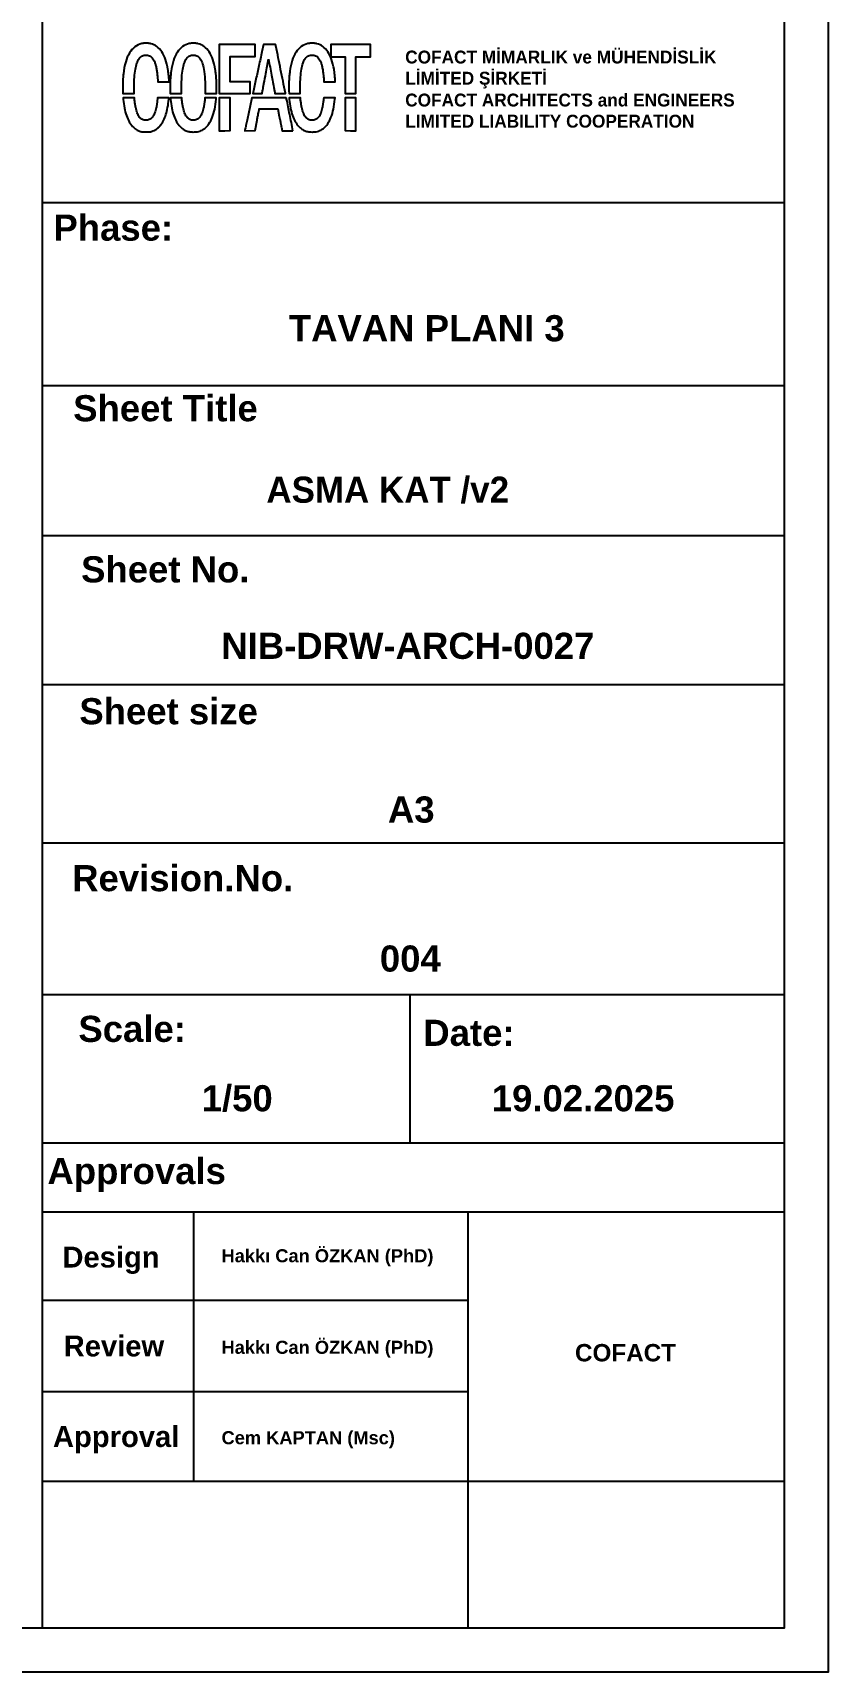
# Model space of a CAD drawing. Header units: millimetres. Extents: x 933584 to 974011, y 4545988 to 4553664.
# Drawn here: x 967239 to 967602, y 4551355 to 4552103 of the extents above; entities that cross this region are included whole.
import ezdxf

# ---------------------------------------------------------------- set-up
doc = ezdxf.new("R2010")
doc.units = ezdxf.units.MM
doc.layers.get('0').update_dxf_attribs({"color": 255})
doc.styles.add('Century Gothic_B_3', font='GOTHICB.TTF', dxfattribs={"height": 4})

msp = doc.modelspace()

# ---------------------------------------------------------------- linework, layer by layer
at = {"color": 0}
for p, q in [((967581.5, 4552025.03), (967243.44, 4552025.03)), ((967243.44, 4551941.75), (967581.5, 4551941.75)), ((967581.5, 4551873.35), (967243.44, 4551873.35)), ((967581.5, 4551805.39), (967243.44, 4551805.39)), ((967581.5, 4551733.17), (967243.44, 4551733.17)), ((967581.5, 4551664.16), (967243.44, 4551664.16)), ((967410.92, 4551664.16), (967410.92, 4551596.44)), ((967581.5, 4551596.44), (967243.44, 4551596.44)), ((967581.5, 4551565.11), (967243.44, 4551565.11)), ((967312.29, 4551565.11), (967312.29, 4551442.35)), ((967437.28, 4551565.11), (967437.28, 4551491.51)), ((967243.45, 4551524.97), (967437.28, 4551524.97)), ((967437.28, 4551491.51), (967437.28, 4551375.4)), ((967243.45, 4551483.26), (967437.28, 4551483.26)), ((967581.5, 4551442.35), (967243.44, 4551442.35))]:
    msp.add_line(p, q, dxfattribs=at)
for points in [[(965501.5, 4552855.4), (967601.5, 4552855.4), (967601.5, 4551355.4), (965501.5, 4551355.4)], [(965521.5, 4552835.4), (967581.5, 4552835.4), (967581.5, 4551375.4), (965521.5, 4551375.4)], [(967324.13, 4552086.03), (967324.13, 4552074.89), (967331.18, 4552074.89), (967338.24, 4552074.89), (967338.24, 4552077.53), (967338.24, 4552080.16), (967333.67, 4552080.16), (967329.1, 4552080.16), (967329.1, 4552085.98), (967329.1, 4552091.8), (967334.81, 4552091.8), (967340.53, 4552091.8), (967340.53, 4552094.48), (967340.53, 4552097.16), (967332.33, 4552097.16), (967324.13, 4552097.16)], [(967374.93, 4552094.33), (967374.93, 4552091.5), (967378.17, 4552091.5), (967381.4, 4552091.5), (967381.4, 4552083.19), (967381.4, 4552074.89), (967383.88, 4552074.89), (967386.37, 4552074.89), (967386.37, 4552083.19), (967386.37, 4552091.5), (967389.65, 4552091.5), (967392.93, 4552091.5), (967392.93, 4552094.33), (967392.93, 4552097.16), (967383.93, 4552097.16), (967374.93, 4552097.16)], [(967324.13, 4552065.4), (967324.13, 4552057.89), (967326.59, 4552057.91), (967329.05, 4552057.94), (967329.07, 4552065.42), (967329.1, 4552072.9), (967326.61, 4552072.9), (967324.13, 4552072.9)], [(967381.42, 4552065.42), (967381.45, 4552057.94), (967383.91, 4552057.91), (967386.37, 4552057.89), (967386.37, 4552065.39), (967386.37, 4552072.9), (967383.88, 4552072.9), (967381.4, 4552072.9)]]:
    msp.add_lwpolyline(points, close=True, dxfattribs=at)
msp.add_lwpolyline([(967243.45, 4552835.41), (967243.45, 4551375.4)], dxfattribs=at)
for points in [[(967288.78, 4552097.65, 0.11064), (967285.68, 4552096.15, 0.089568), (967283.23, 4552093.37, 0.069833), (967281.47, 4552089.25, 0.037138), (967280.43, 4552083.81, 0.013582), (967280.28, 4552082.16, 0.005436), (967280.17, 4552079.9, 0.005261), (967280.1, 4552077.67, 0.017635), (967280.13, 4552076.21), (967280.2, 4552074.89), (967282.75, 4552074.89), (967285.3, 4552074.89), (967285.31, 4552077.9, -0.01557), (967285.46, 4552082.32, -0.027157), (967285.9, 4552085.95, -0.033018), (967286.6, 4552088.8, -0.079442), (967287.57, 4552090.74, -0.009072), (967287.87, 4552091.13, -0.030827), (967288.08, 4552091.37, -0.031813), (967288.32, 4552091.58, -0.010138), (967288.7, 4552091.86, -0.089655), (967289.45, 4552092.22, -0.05192), (967290.45, 4552092.38, -0.051218), (967291.47, 4552092.33, -0.076363), (967292.33, 4552092.06, -0.070873), (967293.13, 4552091.52, -0.052254), (967293.84, 4552090.72, -0.046256), (967294.44, 4552089.69, -0.033841), (967294.93, 4552088.46, -0.02482), (967295.29, 4552087.06, -0.012371), (967295.62, 4552085.26, -0.011745), (967295.88, 4552083.27, -0.011909), (967296.05, 4552081.28), (967296.11, 4552080.16), (967298.68, 4552080.16), (967301.26, 4552080.16), (967301.26, 4552080.59, 0.020953), (967301.22, 4552081.49, 0.004455), (967301.07, 4552083.07, 0.00493), (967300.88, 4552084.7, 0.011284), (967300.7, 4552085.92, 0.038093), (967299.58, 4552090.43, 0.067383), (967297.9, 4552093.87, 0.083303), (967295.67, 4552096.24, 0.099908), (967292.91, 4552097.57, 0.02201), (967292.47, 4552097.67, 0.020762), (967292.02, 4552097.72, 0.015695), (967291.46, 4552097.75, 0.005906), (967290.68, 4552097.75, 0.00548), (967290.07, 4552097.74, 0.006399), (967289.5, 4552097.72, 0.005718), (967289.02, 4552097.69, 0.038226)], [(967310.35, 4552097.65, 0.105194), (967307.39, 4552096.26, 0.087054), (967305.01, 4552093.69, 0.069549), (967303.26, 4552089.93, 0.038701), (967302.16, 4552084.98, 0.014261), (967301.92, 4552082.9, 0.008448), (967301.75, 4552080.4, 0.008433), (967301.67, 4552077.97, 0.018733), (967301.71, 4552076.12), (967301.78, 4552074.89), (967304.33, 4552074.89), (967306.87, 4552074.89), (967306.89, 4552077.9, -0.01557), (967307.04, 4552082.32, -0.027157), (967307.48, 4552085.95, -0.033018), (967308.18, 4552088.8, -0.079442), (967309.15, 4552090.74, -0.009072), (967309.45, 4552091.13, -0.030827), (967309.66, 4552091.37, -0.031813), (967309.89, 4552091.58, -0.010138), (967310.27, 4552091.86, -0.089655), (967311.03, 4552092.22, -0.05192), (967312.02, 4552092.38, -0.051218), (967313.05, 4552092.33, -0.076363), (967313.91, 4552092.06, -0.136443), (967315.41, 4552090.72, -0.067108), (967316.51, 4552088.38, -0.045937), (967317.26, 4552084.94, -0.018323), (967317.67, 4552080.11, -0.004967), (967317.71, 4552079.13, -0.003937), (967317.73, 4552078.07, -0.00398), (967317.74, 4552077.08, -0.009912), (967317.72, 4552076.36), (967317.66, 4552074.89), (967320.23, 4552074.89), (967322.8, 4552074.89), (967322.87, 4552076.16, 0.018366), (967322.9, 4552078.32, 0.009634), (967322.79, 4552081.01, 0.009631), (967322.58, 4552083.71, 0.017297), (967322.28, 4552085.91, 0.038062), (967321.16, 4552090.43, 0.067387), (967319.48, 4552093.87, 0.08333), (967317.24, 4552096.24, 0.099909), (967314.49, 4552097.57, 0.02201), (967314.05, 4552097.67, 0.020762), (967313.59, 4552097.72, 0.015695), (967313.04, 4552097.75, 0.005906), (967312.25, 4552097.75, 0.00548), (967311.65, 4552097.74, 0.006399), (967311.08, 4552097.72, 0.005718), (967310.59, 4552097.69, 0.038226)], [(967346.55, 4552090.58, 0.00001), (967347.91, 4552083.29, 0.000084), (967349.11, 4552076.86, 0.003215), (967349.39, 4552075.41), (967349.49, 4552074.89), (967351.87, 4552074.89, 0.001355), (967352.79, 4552074.89, 0.00226), (967353.55, 4552074.9, 0.000206), (967354.24, 4552074.91, 0.409743), (967354.25, 4552074.93, 0.049641), (967354.25, 4552074.99, 0.000001), (967352.06, 4552085.84, 0.000006), (967349.92, 4552096.52, 0.007694), (967349.83, 4552096.94), (967349.77, 4552097.16), (967347.02, 4552097.16), (967344.26, 4552097.16), (967343.54, 4552093.86, -0.000077), (967342.16, 4552087.49, -0.000085), (967340.82, 4552081.33, -0.000009), (967339.54, 4552075.41, -0.006923), (967339.47, 4552075.12), (967339.42, 4552074.89), (967343.62, 4552074.89, 0.000143), (967343.92, 4552076.47, 0.00034), (967344.17, 4552077.84, 0.000221), (967344.46, 4552079.42, -0.000266), (967345.3, 4552083.92, -0.000578), (967345.95, 4552087.39, -0.000087)], [(967364.45, 4552097.65, 0.105194), (967361.48, 4552096.25, 0.087054), (967359.1, 4552093.69, 0.069549), (967357.35, 4552089.93, 0.038701), (967356.25, 4552084.98, 0.014261), (967356.01, 4552082.9, 0.008448), (967355.84, 4552080.4, 0.008433), (967355.76, 4552077.97, 0.018733), (967355.8, 4552076.12), (967355.87, 4552074.89), (967358.42, 4552074.89), (967360.96, 4552074.89), (967360.98, 4552077.9, -0.01557), (967361.13, 4552082.32, -0.027157), (967361.57, 4552085.95, -0.033018), (967362.27, 4552088.8, -0.079442), (967363.24, 4552090.74, -0.009072), (967363.54, 4552091.13, -0.030827), (967363.75, 4552091.37, -0.031813), (967363.99, 4552091.58, -0.010138), (967364.36, 4552091.86, -0.089655), (967365.12, 4552092.22, -0.05192), (967366.11, 4552092.38, -0.051218), (967367.14, 4552092.33, -0.076363), (967368, 4552092.06, -0.070873), (967368.79, 4552091.52, -0.052254), (967369.5, 4552090.72, -0.046256), (967370.11, 4552089.69, -0.033841), (967370.59, 4552088.46, -0.02482), (967370.96, 4552087.06, -0.012371), (967371.28, 4552085.26, -0.011745), (967371.55, 4552083.27, -0.011909), (967371.71, 4552081.28), (967371.78, 4552080.16), (967374.35, 4552080.16), (967376.92, 4552080.16), (967376.92, 4552080.58, 0.020953), (967376.88, 4552081.49, 0.004455), (967376.73, 4552083.07, 0.00493), (967376.55, 4552084.69, 0.011284), (967376.37, 4552085.92, 0.038093), (967375.25, 4552090.43, 0.067383), (967373.57, 4552093.87, 0.083303), (967371.33, 4552096.24, 0.099908), (967368.58, 4552097.57, 0.02201), (967368.14, 4552097.66, 0.020762), (967367.69, 4552097.72, 0.015695), (967367.13, 4552097.75, 0.005906), (967366.34, 4552097.75, 0.00548), (967365.74, 4552097.74, 0.006399), (967365.17, 4552097.72, 0.005718), (967364.68, 4552097.69, 0.038226)], [(967280.32, 4552072.18, 0.025038), (967280.89, 4552068.23, 0.036131), (967281.81, 4552064.82, 0.041565), (967283.07, 4552062.01, 0.063352), (967284.65, 4552059.85, 0.028049), (967285.46, 4552059.08, 0.034689), (967286.29, 4552058.46, 0.034905), (967287.2, 4552057.97, 0.029004), (967288.23, 4552057.58, 0.021923), (967288.71, 4552057.45, 0.031789), (967289.15, 4552057.38, 0.019677), (967289.72, 4552057.35, 0.003659), (967290.77, 4552057.34, 0.003627), (967291.81, 4552057.35, 0.019229), (967292.37, 4552057.38, 0.031747), (967292.8, 4552057.45, 0.024514), (967293.25, 4552057.57, 0.035022), (967294.42, 4552058.05, 0.037328), (967295.49, 4552058.67, 0.037367), (967296.45, 4552059.45, 0.035245), (967297.31, 4552060.38, 0.053473), (967298.69, 4552062.55, 0.03772), (967299.78, 4552065.23, 0.032588), (967300.59, 4552068.45, 0.021334), (967301.11, 4552072.23), (967301.17, 4552072.9), (967298.59, 4552072.9), (967296, 4552072.9), (967295.94, 4552072.23, -0.0074), (967295.83, 4552071.26, -0.005344), (967295.69, 4552070.18, -0.005411), (967295.53, 4552069.15, -0.010609), (967295.37, 4552068.33, -0.034422), (967294.67, 4552065.87, -0.07643), (967293.74, 4552064.17, -0.102726), (967292.55, 4552063.14, -0.109019), (967291.07, 4552062.69, -0.095932), (967289.46, 4552062.88, -0.113527), (967288.14, 4552063.66, -0.092498), (967287.11, 4552065.08, -0.04608), (967286.34, 4552067.18, -0.017297), (967286.05, 4552068.47, -0.007909), (967285.75, 4552070.18, -0.007223), (967285.51, 4552071.84, -0.03219), (967285.45, 4552072.82, 0.402781), (967285.41, 4552072.85, 0.001238), (967284.7, 4552072.88, 0.005463), (967283.86, 4552072.9, 0.003096), (967282.85, 4552072.9), (967280.26, 4552072.9)], [(967301.9, 4552072.18, 0.025038), (967302.47, 4552068.23, 0.036131), (967303.39, 4552064.82, 0.041565), (967304.65, 4552062.01, 0.063352), (967306.22, 4552059.85, 0.047265), (967307.62, 4552058.62, 0.06438), (967309.09, 4552057.83, 0.06177), (967310.76, 4552057.41, 0.039412), (967312.76, 4552057.32, 0.027569), (967314.18, 4552057.45, 0.048064), (967315.33, 4552057.73, 0.049711), (967316.37, 4552058.22, 0.031882), (967317.48, 4552058.98, 0.081131), (967319.39, 4552061.06, 0.052129), (967320.91, 4552063.98, 0.043307), (967322.01, 4552067.7, 0.026621), (967322.69, 4552072.23), (967322.75, 4552072.9), (967320.16, 4552072.9), (967317.58, 4552072.9), (967317.52, 4552072.23, -0.0074), (967317.41, 4552071.26, -0.005344), (967317.26, 4552070.18, -0.005411), (967317.1, 4552069.15, -0.010609), (967316.95, 4552068.33, -0.034422), (967316.25, 4552065.87, -0.07643), (967315.32, 4552064.17, -0.102726), (967314.13, 4552063.14, -0.109019), (967312.65, 4552062.69, -0.095932), (967311.04, 4552062.88, -0.113527), (967309.72, 4552063.66, -0.092498), (967308.69, 4552065.08, -0.04608), (967307.92, 4552067.18, -0.017297), (967307.62, 4552068.47, -0.007909), (967307.32, 4552070.18, -0.007223), (967307.09, 4552071.84, -0.03219), (967307.02, 4552072.82, 0.402781), (967306.99, 4552072.85, 0.001238), (967306.27, 4552072.88, 0.005463), (967305.44, 4552072.9, 0.003096), (967304.43, 4552072.9), (967301.83, 4552072.9)], [(967357.68, 4552057.89, 0.000023), (967356.19, 4552065.32, 0.000048), (967354.8, 4552072.28, 0.022716), (967354.69, 4552072.73, 0.319618), (967354.54, 4552072.84, 0.005635), (967353.49, 4552072.88, 0.005119), (967351.67, 4552072.9, 0.000404), (967346.81, 4552072.9), (967338.99, 4552072.9), (967337.41, 4552065.57, -0.000063), (967336.79, 4552062.75, -0.000102), (967336.27, 4552060.34, -0.000015), (967335.81, 4552058.2, -0.015408), (967335.73, 4552057.89), (967340.47, 4552057.94), (967341.34, 4552062.66, -0.000258), (967341.68, 4552064.49, -0.000401), (967341.97, 4552066.06, -0.000111), (967342.23, 4552067.44, -0.013635), (967342.27, 4552067.61), (967342.32, 4552067.83), (967346.57, 4552067.83), (967350.82, 4552067.83), (967351.46, 4552064.43, 0.000154), (967351.72, 4552063.01, 0.000145), (967351.99, 4552061.56, 0.000144), (967352.23, 4552060.28, 0.000507), (967352.39, 4552059.46), (967352.69, 4552057.89)], [(967355.99, 4552072.18, 0.025038), (967356.56, 4552068.23, 0.036131), (967357.48, 4552064.82, 0.041565), (967358.74, 4552062.01, 0.063352), (967360.31, 4552059.85, 0.047265), (967361.71, 4552058.62, 0.06438), (967363.18, 4552057.82, 0.06177), (967364.85, 4552057.41, 0.039412), (967366.85, 4552057.32, 0.027569), (967368.27, 4552057.45, 0.048064), (967369.42, 4552057.73, 0.049711), (967370.46, 4552058.22, 0.031882), (967371.57, 4552058.98, 0.081131), (967373.49, 4552061.06, 0.052129), (967375, 4552063.97, 0.043307), (967376.1, 4552067.7, 0.026621), (967376.78, 4552072.23), (967376.84, 4552072.9), (967374.25, 4552072.9), (967371.67, 4552072.9), (967371.61, 4552072.23, -0.0074), (967371.5, 4552071.26, -0.005344), (967371.35, 4552070.18, -0.005411), (967371.19, 4552069.15, -0.010609), (967371.04, 4552068.33, -0.034422), (967370.34, 4552065.87, -0.07643), (967369.41, 4552064.17, -0.102726), (967368.22, 4552063.14, -0.109019), (967366.74, 4552062.69, -0.095932), (967365.13, 4552062.88, -0.113527), (967363.81, 4552063.66, -0.092498), (967362.78, 4552065.08, -0.04608), (967362.01, 4552067.18, -0.017297), (967361.71, 4552068.47, -0.007909), (967361.41, 4552070.18, -0.007223), (967361.18, 4552071.84, -0.03219), (967361.11, 4552072.81, 0.402781), (967361.08, 4552072.85, 0.001238), (967360.36, 4552072.88, 0.005463), (967359.53, 4552072.9, 0.003096), (967358.52, 4552072.9), (967355.92, 4552072.9)]]:
    msp.add_lwpolyline(points, format="xyb", close=True, dxfattribs=at)

# ---------------------------------------------------------------- texts
at = {"color": 0, "attachment_point": 1, "line_spacing_factor": 0.984502, "style": 'Century Gothic_B_3'}
for s, insert, char_height, width in [('{\\fFranklin Gothic Medium|b1|i0|c162|p34;COFACT MİMARLIK ve MÜHENDİSLİK}\\P{\\fFranklin Gothic Medium|b1|i0|c162|p34;LİMİTED ŞİRKETİ}', (967408.81, 4552094.41), 5.8729, 228.8091), ('\\pxql;{\\fFranklin Gothic Book|b1|i0|c162|p34;COFACT ARCHITECTS and ENGINEERS\\PLIMITED LIABILITY COOPERATION}', (967408.81, 4552074.82), 5.8729, 228.8091), ('\\pxqr;{\\fArial|b1|i0|c0|p34;Phase:}', (966714.95, 4552019.69), 11.9034, 588.1338), ('\\pxqr;{\\fArial|b1|i0|c0|p34;TAVAN PLANI 3}', (966893.31, 4551973.85), 11.9034, 588.1338), ('\\pxqr;{\\fArial|b1|i0|c0|p34;Sheet Title}', (966753.5, 4551937.39), 11.9034, 588.1338), ('\\pxi-2,l3,qr,t3;ASMA KAT /v2', (966867.99, 4551900.25), 11.9034, 588.1338), ('\\pxqr;{\\fArial|b1|i0|c0|p34;Sheet No.}', (966749.71, 4551863.96), 11.9034, 588.1338), ('\\pxqr;{\\fArial|b1|i0|c0|p34;NIB-DRW-ARCH-0027}', (966906.86, 4551829.11), 11.9034, 588.1338), ('\\pxqr;{\\fArial|b1|i0|c0|p34;Sheet size}', (966753.55, 4551799.31), 11.9034, 588.1338), ('\\pxqr;{\\fArial|b1|i0|c0|p34;A3}', (966834.05, 4551754.51), 11.9034, 588.1338), ('\\pxqr;{\\fArial|b1|i0|c0|p34;Revision.No.}', (966769.66, 4551723.23), 11.9034, 588.1338), ('\\pxqr;{\\fArial|b1|i0|c0|p34;00\\fArial|b1|i0|c162|p34;4}', (966836.86, 4551686.59), 11.9034, 588.1338), ('\\pxqr;{\\fArial|b1|i0|c0|p34;Scale:}', (966720.78, 4551654.54), 11.9034, 588.1338), ('\\pxqr;{\\fArial|b1|i0|c0|p34;Date:}', (966870.5, 4551652.75), 11.9034, 588.1338), ('\\pxqr;{\\fArial|b1|i0|c0|p34;1/50}', (966760.32, 4551622.92), 11.9034, 588.1338), ('\\pxqr;{\\fArial|b1|i0|c162|p34;19\\fArial|b1|i0|c0|p34;.02.202\\fArial|b1|i0|c162|p34;5}', (966943.34, 4551622.92), 11.9034, 588.1338), ('\\pxqr;{\\fArial|b1|i0|c0|p34;Approvals}', (966739, 4551589.77), 11.9034, 588.1338), ('\\pxqr;{\\fArial|b1|i0|c0|p34;Design}', (966708.8, 4551549.34), 9.5085, 588.1338), ('{\\fArial|b1|i0|c0|p34;\\W9.71336;   }{\\fArial|b1|i0|c0|p34;Hakkı Can ÖZKAN (PhD)}', (967257.83, 4551548.17), 5.9517, 163.4351), ('\\pxqr;{\\fArial|b1|i0|c0|p34;Review}', (966710.87, 4551508.82), 9.5085, 588.1338), ('{\\fArial|b1|i0|c0|p34;\\W9.71336;   }{\\fArial|b1|i0|c0|p34;Hakkı Can ÖZKAN (PhD)}', (967257.83, 4551506.45), 5.9517, 163.4351), ('\\pxqc;{\\fArial|b1|i0|c0|p34;COFACT}', (967345.73, 4551504.97), 7.9096, 326.8702), ('\\pxqr;{\\fArial|b1|i0|c0|p34;Approval}', (966717.77, 4551467.54), 9.5085, 588.1338), ('{\\W9.71336;\\fArial|b1|i0|c0|p34;   \\W1;Cem KAPTAN (Msc)}', (967257.83, 4551465.25), 5.9517, 163.4351)]:
    msp.add_mtext(s, dxfattribs=dict(at, insert=insert, char_height=char_height, width=width))

doc.saveas('drawing.dxf')
